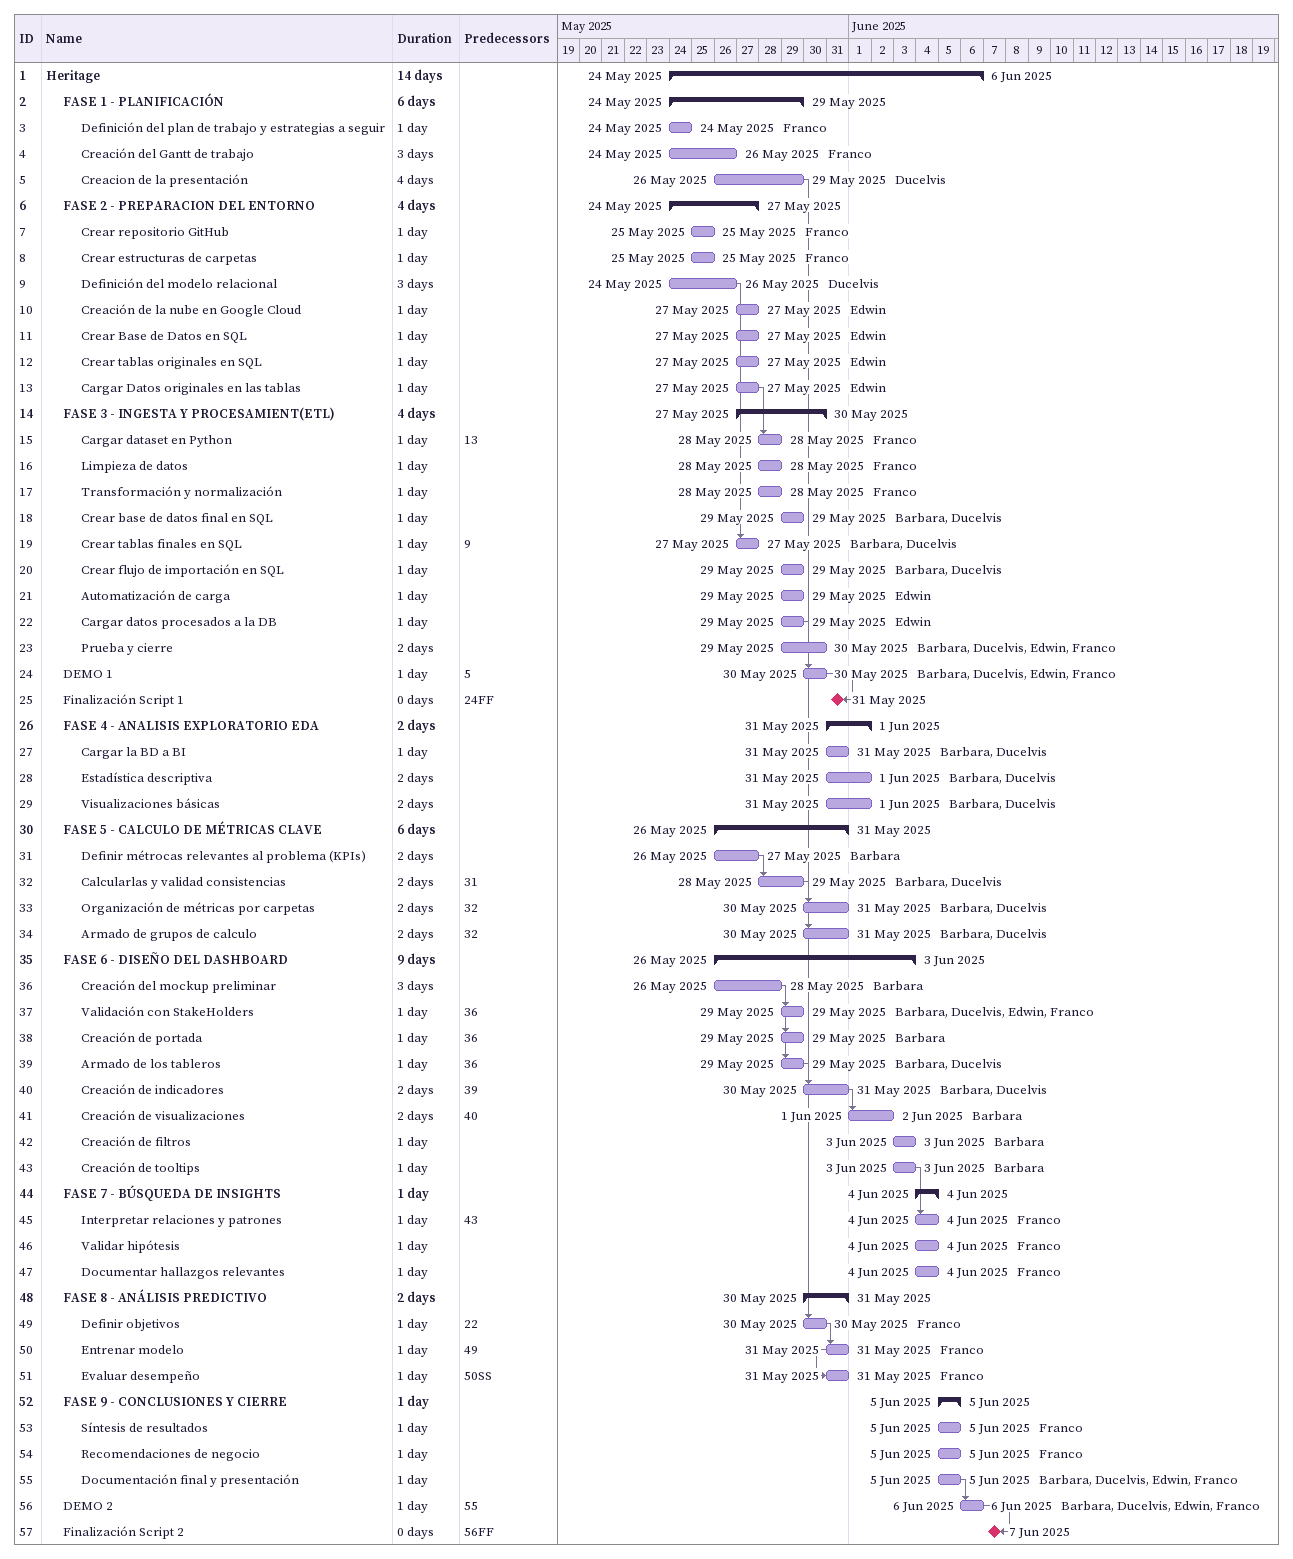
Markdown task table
| ID | Level | Task | Duration | Start | Finish | Predecessors | Resources |
|---|---|---|---|---|---|---|---|
| 1 | 1 | **Heritage** | 14d | 2025-05-24 | 2025-06-06 |  |  |
| 2 | 2 | **FASE 1 - PLANIFICACIÓN** | 6d | 2025-05-24 | 2025-05-29 |  |  |
| 3 | 3 | Definición del plan de trabajo y estrategias a seguir | 1d | 2025-05-24 | 2025-05-24 |  | Franco |
| 4 | 3 | Creación del Gantt de trabajo | 3d | 2025-05-24 | 2025-05-26 |  | Franco |
| 5 | 3 | Creacion de la presentación | 4d | 2025-05-26 | 2025-05-29 |  | Ducelvis |
| 6 | 2 | **FASE 2 - PREPARACION DEL ENTORNO** | 4d | 2025-05-24 | 2025-05-27 |  |  |
| 7 | 3 | Crear repositorio GitHub | 1d | 2025-05-25 | 2025-05-25 |  | Franco |
| 8 | 3 | Crear estructuras de carpetas | 1d | 2025-05-25 | 2025-05-25 |  | Franco |
| 9 | 3 | Definición del modelo relacional | 3d | 2025-05-24 | 2025-05-26 |  | Ducelvis |
| 10 | 3 | Creación de la nube en Google Cloud | 1d | 2025-05-27 | 2025-05-27 |  | Edwin |
| 11 | 3 | Crear Base de Datos en SQL | 1d | 2025-05-27 | 2025-05-27 |  | Edwin |
| 12 | 3 | Crear tablas originales en SQL | 1d | 2025-05-27 | 2025-05-27 |  | Edwin |
| 13 | 3 | Cargar Datos originales en las tablas | 1d | 2025-05-27 | 2025-05-27 |  | Edwin |
| 14 | 2 | **FASE 3 - INGESTA Y PROCESAMIENT(ETL)** | 4d | 2025-05-27 | 2025-05-30 |  |  |
| 15 | 3 | Cargar dataset en Python | 1d | 2025-05-28 | 2025-05-28 | 13 | Franco |
| 16 | 3 | Limpieza de datos | 1d | 2025-05-28 | 2025-05-28 |  | Franco |
| 17 | 3 | Transformación y normalización | 1d | 2025-05-28 | 2025-05-28 |  | Franco |
| 18 | 3 | Crear base de datos final en SQL | 1d | 2025-05-29 | 2025-05-29 |  | Barbara, Ducelvis |
| 19 | 3 | Crear tablas finales en SQL | 1d | 2025-05-27 | 2025-05-27 | 9 | Barbara, Ducelvis |
| 20 | 3 | Crear flujo de importación en SQL | 1d | 2025-05-29 | 2025-05-29 |  | Barbara, Ducelvis |
| 21 | 3 | Automatización de carga | 1d | 2025-05-29 | 2025-05-29 |  | Edwin |
| 22 | 3 | Cargar datos procesados a la DB | 1d | 2025-05-29 | 2025-05-29 |  | Edwin |
| 23 | 3 | Prueba y cierre | 2d | 2025-05-29 | 2025-05-30 |  | Barbara, Ducelvis, Edwin, Franco |
| 24 | 2 | DEMO 1 | 1d | 2025-05-30 | 2025-05-30 | 5 | Barbara, Ducelvis, Edwin, Franco |
| 25 | 2 | Finalización Script 1 | 0d | 2025-05-31 | 2025-05-31 | 24FF |  |
| 26 | 2 | **FASE 4 - ANALISIS EXPLORATORIO EDA** | 2d | 2025-05-31 | 2025-06-01 |  |  |
| 27 | 3 | Cargar la BD a BI | 1d | 2025-05-31 | 2025-05-31 |  | Barbara, Ducelvis |
| 28 | 3 | Estadística descriptiva | 2d | 2025-05-31 | 2025-06-01 |  | Barbara, Ducelvis |
| 29 | 3 | Visualizaciones básicas | 2d | 2025-05-31 | 2025-06-01 |  | Barbara, Ducelvis |
| 30 | 2 | **FASE 5 - CALCULO DE MÉTRICAS CLAVE** | 6d | 2025-05-26 | 2025-05-31 |  |  |
| 31 | 3 | Definir métrocas relevantes al problema (KPIs) | 2d | 2025-05-26 | 2025-05-27 |  | Barbara |
| 32 | 3 | Calcularlas y validad consistencias | 2d | 2025-05-28 | 2025-05-29 | 31 | Barbara, Ducelvis |
| 33 | 3 | Organización de métricas por carpetas | 2d | 2025-05-30 | 2025-05-31 | 32 | Barbara, Ducelvis |
| 34 | 3 | Armado de grupos de calculo | 2d | 2025-05-30 | 2025-05-31 | 32 | Barbara, Ducelvis |
| 35 | 2 | **FASE 6 - DISEÑO DEL DASHBOARD** | 9d | 2025-05-26 | 2025-06-03 |  |  |
| 36 | 3 | Creación del mockup preliminar | 3d | 2025-05-26 | 2025-05-28 |  | Barbara |
| 37 | 3 | Validación con StakeHolders | 1d | 2025-05-29 | 2025-05-29 | 36 | Barbara, Ducelvis, Edwin, Franco |
| 38 | 3 | Creación de portada | 1d | 2025-05-29 | 2025-05-29 | 36 | Barbara |
| 39 | 3 | Armado de los tableros | 1d | 2025-05-29 | 2025-05-29 | 36 | Barbara, Ducelvis |
| 40 | 3 | Creación de indicadores | 2d | 2025-05-30 | 2025-05-31 | 39 | Barbara, Ducelvis |
| 41 | 3 | Creación de visualizaciones | 2d | 2025-06-01 | 2025-06-02 | 40 | Barbara |
| 42 | 3 | Creación de filtros | 1d | 2025-06-03 | 2025-06-03 |  | Barbara |
| 43 | 3 | Creación de tooltips | 1d | 2025-06-03 | 2025-06-03 |  | Barbara |
| 44 | 2 | **FASE 7 - BÚSQUEDA DE INSIGHTS** | 1d | 2025-06-04 | 2025-06-04 |  |  |
| 45 | 3 | Interpretar relaciones y patrones | 1d | 2025-06-04 | 2025-06-04 | 43 | Franco |
| 46 | 3 | Validar hipótesis | 1d | 2025-06-04 | 2025-06-04 |  | Franco |
| 47 | 3 | Documentar hallazgos relevantes | 1d | 2025-06-04 | 2025-06-04 |  | Franco |
| 48 | 2 | **FASE 8 - ANÁLISIS PREDICTIVO** | 2d | 2025-05-30 | 2025-05-31 |  |  |
| 49 | 3 | Definir objetivos | 1d | 2025-05-30 | 2025-05-30 | 22 | Franco |
| 50 | 3 | Entrenar modelo | 1d | 2025-05-31 | 2025-05-31 | 49 | Franco |
| 51 | 3 | Evaluar desempeño | 1d | 2025-05-31 | 2025-05-31 | 50SS | Franco |
| 52 | 2 | **FASE 9 - CONCLUSIONES Y CIERRE** | 1d | 2025-06-05 | 2025-06-05 |  |  |
| 53 | 3 | Síntesis de resultados | 1d | 2025-06-05 | 2025-06-05 |  | Franco |
| 54 | 3 | Recomendaciones de negocio | 1d | 2025-06-05 | 2025-06-05 |  | Franco |
| 55 | 3 | Documentación final y presentación | 1d | 2025-06-05 | 2025-06-05 |  | Barbara, Ducelvis, Edwin, Franco |
| 56 | 2 | DEMO 2 | 1d | 2025-06-06 | 2025-06-06 | 55 | Barbara, Ducelvis, Edwin, Franco |
| 57 | 2 | Finalización Script 2 | 0d | 2025-06-07 | 2025-06-07 | 56FF |  |
